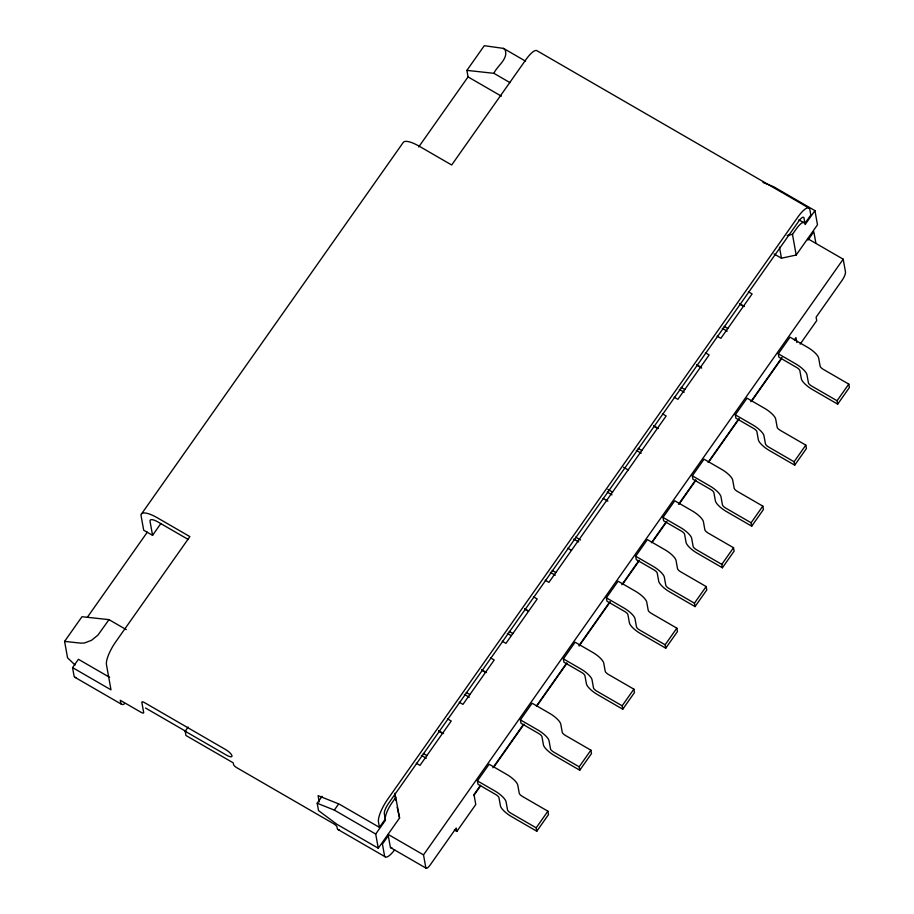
<?xml version="1.0" encoding="UTF-8"?>
<svg xmlns="http://www.w3.org/2000/svg" width="914" height="914" viewBox="0 0 914 914"><rect width="100%" height="100%" fill="white"/><g stroke="black" fill="none" stroke-linecap="round" stroke-linejoin="round"><path stroke-width="1.37" d="M141.339 514.182L403.154 142.573A21.319 6.341 35.2 0 1 419.16 146.183L451.676 165L525.927 59.616A19.183 5.278 -59.9 0 1 537.135 50.818L809.141 208.186M75.062 665.026L67.556 657.817L64.597 641.388L81.986 616.71L109.006 619.646L126.281 629.643M418.715 146.937L468.059 76.902L466.894 70.378L484.283 45.7L503.511 48.396L525.55 61.158M87.276 617.384L147.314 532.165M109.634 677.343L78.41 659.28L72.549 667.597L110.982 689.83L106.447 664.615A19.183 5.278 -59.9 0 1 115.621 641.994L189.872 536.609L157.345 517.792A21.319 6.341 35.2 0 0 141.133 516.033L143.681 530.2L152.558 535.33L160.761 523.676M109.006 619.646L97.912 635.139L91.503 640.314L84.488 642.976L80.809 643.148L64.597 641.388M466.894 70.378L493.903 73.314C497.01 65.934 508.253 59.33 505.282 50.167L503.511 48.396M339.105 829.741A17.766 4.89 -59.9 0 1 337.163 828.05L336.958 826.919A3.553 1.051 35.2 0 0 333.747 823.788L236.772 767.691A3.553 1.051 35.2 0 1 233.561 764.561L233.253 762.859L185.953 735.496L185.188 731.246L188.113 727.076M394.939 793.272L399.567 817.984L378.27 848.215L336.878 824.268L318.518 810.604L317.192 803.235L322.082 796.311M317.192 803.235L334.33 810.101L338.397 804.32M395.842 797.305L392.129 802.572A14.201 3.907 -59.9 0 0 385.331 819.332L385.491 820.178L375.711 834.048L378.27 848.215M787.114 235.504L792.472 234.338L796.174 229.071A14.213 3.907 -59.9 0 1 805.017 223.644L805.165 224.501L814.934 210.631L773.541 186.685L763.007 182.457M319.203 801.829L318.083 795.637L339.163 804.08L379.424 827.364L385.285 819.047L384.314 813.666A8.523 2.342 -59.9 0 1 388.393 803.612L798.699 221.234A8.523 2.342 -59.9 0 1 803.989 217.978L804.96 223.359L798.859 219.828M804.96 223.359L810.821 215.041L809.861 209.66A19.183 5.278 -59.9 0 0 797.933 216.984L387.627 799.362A19.183 5.278 -59.9 0 0 378.453 821.983L379.424 827.364M774.055 253.932L781.459 258.216L796.185 255.029L817.482 224.798L814.934 210.631M807.976 240.085L813.837 231.756L815.871 243.09M454.361 830.003L456.817 831.432L456.212 828.027L430.22 864.918A7.106 1.954 -59.9 0 1 425.81 867.626L423.513 854.876L843.199 259.188L807.713 238.668M477.405 780.876L489.127 764.23L506.87 774.501A12.076 3.587 35.2 0 1 517.781 785.126L519.266 793.352A3.553 1.051 35.2 0 0 522.477 796.471L547.897 811.186L548.514 814.58L536.792 831.226L511.36 816.51A12.076 3.587 35.2 0 1 500.449 805.885L498.964 797.659A3.553 1.051 35.2 0 0 495.754 794.54L478.022 784.269L477.405 780.876L495.148 791.136A12.076 3.587 35.2 0 1 506.059 801.772L507.544 809.987A3.553 1.051 35.2 0 0 510.755 813.117L536.175 827.821L536.792 831.226M520.386 719.866L532.108 703.22L549.851 713.491A12.076 3.587 35.2 0 1 560.773 724.116L562.247 732.331A3.553 1.051 35.2 0 0 565.458 735.462L590.89 750.177L591.495 753.57L579.773 770.216L554.352 755.501A12.076 3.587 35.2 0 1 543.43 744.864L541.956 736.65A3.553 1.051 35.2 0 0 538.734 733.531L521.003 723.26L520.386 719.866L538.129 730.126A12.076 3.587 35.2 0 1 549.051 740.763L550.525 748.977A3.553 1.051 35.2 0 0 553.735 752.108L579.168 766.812L579.773 770.216M563.378 658.857L575.1 642.211L592.832 652.47A12.076 3.587 35.2 0 1 603.754 663.107L605.228 671.322A3.553 1.051 35.2 0 0 608.45 674.452L633.87 689.167L634.487 692.561L622.754 709.207L597.333 694.491A12.076 3.587 35.2 0 1 586.411 683.855L584.937 675.64A3.553 1.051 35.2 0 0 581.727 672.51L563.984 662.25L563.378 658.857L581.11 669.117A12.076 3.587 35.2 0 1 592.032 679.753L593.506 687.968A3.553 1.051 35.2 0 0 596.716 691.087L622.148 705.802L622.754 709.207M606.359 597.836L618.081 581.201L635.824 591.461A12.076 3.587 35.2 0 1 646.735 602.098L648.22 610.312A3.553 1.051 35.2 0 0 651.431 613.443L676.851 628.146L677.468 631.551L665.746 648.186L640.314 633.482A12.076 3.587 35.2 0 1 629.403 622.845L627.918 614.631A3.553 1.051 35.2 0 0 624.708 611.5L606.965 601.241L606.359 597.836L624.102 608.107A12.076 3.587 35.2 0 1 635.013 618.732L636.498 626.958A3.553 1.051 35.2 0 0 639.709 630.077L665.129 644.793L665.746 648.186M635.664 556.238L647.386 539.603L665.129 549.862A12.076 3.587 35.2 0 1 676.052 560.499L677.525 568.714A3.553 1.051 35.2 0 0 680.736 571.844L706.168 586.559L706.773 589.953L695.051 606.599L669.619 591.884A12.076 3.587 35.2 0 1 658.708 581.247L657.223 573.032A3.553 1.051 35.2 0 0 654.013 569.902L636.281 559.642L635.664 556.238L653.407 566.509A12.076 3.587 35.2 0 1 664.318 577.134L665.803 585.36A3.553 1.051 35.2 0 0 669.014 588.479L694.434 603.194L695.051 606.599M663.016 517.415L674.738 500.781L692.481 511.04A12.076 3.587 35.2 0 1 703.403 521.677L704.877 529.892A3.553 1.051 35.2 0 0 708.087 533.022L733.519 547.726L734.125 551.131L722.403 567.765L696.982 553.061A12.076 3.587 35.2 0 1 686.06 542.425L684.586 534.21A3.553 1.051 35.2 0 0 681.364 531.08L663.633 520.82L663.016 517.415L680.759 527.686A12.076 3.587 35.2 0 1 691.681 538.312L693.155 546.526A3.553 1.051 35.2 0 0 696.365 549.657L721.797 564.372L722.403 567.765M692.321 475.817L704.043 459.182L721.786 469.442A12.076 3.587 35.2 0 1 732.708 480.079L734.182 488.293A3.553 1.051 35.2 0 0 737.392 491.424L762.824 506.128L763.43 509.532L751.708 526.167L726.287 511.463A12.076 3.587 35.2 0 1 715.365 500.826L713.891 492.612A3.553 1.051 35.2 0 0 710.681 489.481L692.938 479.222L692.321 475.817L710.064 486.088A12.076 3.587 35.2 0 1 720.986 496.713L722.46 504.928A3.553 1.051 35.2 0 0 725.67 508.058L751.102 522.774L751.708 526.167M735.313 414.807L747.035 398.173L764.767 408.432A12.076 3.587 35.2 0 1 775.689 419.069L777.174 427.284A3.553 1.051 35.2 0 0 780.385 430.414L805.805 445.118L806.422 448.523L794.7 465.157L769.268 450.453A12.076 3.587 35.2 0 1 758.346 439.817L756.872 431.602A3.553 1.051 35.2 0 0 753.662 428.472L735.919 418.212L735.313 414.807L753.045 425.067A12.076 3.587 35.2 0 1 763.967 435.704L765.452 443.918A3.553 1.051 35.2 0 0 768.663 447.049L794.083 461.764L794.7 465.157M778.294 353.798L790.016 337.163L807.759 347.423A12.076 3.587 35.2 0 1 818.67 358.06L820.155 366.274A3.553 1.051 35.2 0 0 823.365 369.405L848.786 384.108L849.403 387.513L837.681 404.148L812.249 389.433A12.076 3.587 35.2 0 1 801.338 378.807L799.853 370.593A3.553 1.051 35.2 0 0 796.642 367.462L778.911 357.203L778.294 353.798L796.037 364.058A12.076 3.587 35.2 0 1 806.948 374.694L808.433 382.909A3.553 1.051 35.2 0 0 811.643 386.039L837.064 400.743L837.681 404.148M480.558 785.286L473.989 794.609L475.771 804.526L456.817 831.432M492.886 767.794L523.276 724.665M536.415 706.008L566.806 662.867M579.133 645.375L609.524 602.246M621.84 584.754L639.092 560.271M651.408 542.779L666.203 521.791M678.519 504.311L695.771 479.827M708.087 462.335L738.478 419.195M750.805 401.714L782.018 357.408M794.335 339.917L795.98 337.586L796.871 342.544M473.966 795.283L480.536 785.949M493.686 767.303L524.076 724.162M537.215 705.505L566.783 663.53M579.11 646.049L610.324 601.743M622.64 584.252L639.069 560.933M652.208 542.288L667.003 521.3M679.319 503.808L695.748 480.49M708.887 461.833L739.277 418.703M751.605 401.212L781.173 359.236M800.138 344.144L816.716 320.608L816.111 317.204L842.091 280.324A7.106 1.954 -59.9 0 0 845.484 271.938L843.199 259.188M536.175 827.821L547.897 811.186M579.168 766.812L590.89 750.177M622.148 705.802L633.87 689.167M665.129 644.793L676.851 628.146M694.434 603.194L706.168 586.559M721.797 564.372L733.519 547.726M751.102 522.774L762.824 506.128M794.083 461.764L805.805 445.118M837.064 400.743L848.786 384.108M493.903 73.314L509.943 82.603M468.059 76.902L501.375 96.176M748.417 291.795L752.119 293.942L720.86 338.317L717.159 336.169M739.472 303.631L744.419 306.487M739.757 304.179L743.436 306.304M724.116 326.355L727.807 328.492M722.277 328.343L727.19 331.176M705.437 352.804L709.138 354.952L677.88 399.327L674.166 397.179M696.491 364.64L701.438 367.497M696.765 365.189L701.678 368.034M681.136 387.376L684.826 389.501M679.296 389.353L684.209 392.197M662.456 413.825L666.157 415.961L548.926 582.355L545.235 580.219M653.556 425.684L658.48 428.529M653.784 426.198L657.474 428.323M638.155 448.386L641.834 450.511M636.304 450.362L641.217 453.207M623.474 467.214L628.204 469.956M607.844 489.401L612.574 492.143M607.273 492.12L612.003 494.851M603.137 498.393L607.901 501.146M575.637 537.124L580.55 539.968M573.786 539.111L578.699 541.945M567.811 548.217L571.501 550.354M552.182 570.405L555.872 572.541M550.342 572.381L555.255 575.226M533.49 596.853L537.204 598.99L505.945 643.365L502.232 641.217M524.556 608.678L528.258 610.826M524.83 609.227L528.521 611.363M509.201 631.414L512.891 633.551M507.35 633.391L511.04 635.527M490.51 657.863L494.223 660.011L462.952 704.374L459.251 702.238M481.564 669.699L486.511 672.555M481.849 670.236L485.528 672.373M466.22 692.424L469.899 694.56M464.369 694.4L469.282 697.245M188.227 539.466L158.111 522.043A10.66 3.165 35.2 0 0 150.01 521.163L152.558 535.33M447.529 718.872L451.23 721.02L419.972 765.384L416.27 763.247M438.583 730.709L443.53 733.565M438.857 731.246L442.547 733.382M423.228 753.433L426.918 755.57M421.388 755.41L426.301 758.254M388.039 834.345L423.513 854.876M334.33 810.101L375.711 834.048M390.598 847.644L426.073 868.174M145.555 708.03L186.136 731.508M185.188 731.246L226.581 755.192A7.106 2.114 35.2 0 0 231.985 755.775A7.106 2.114 35.2 0 0 225.552 749.526L144.549 702.649A3.553 1.051 35.2 0 0 141.841 702.363L143.681 712.554A3.553 1.051 35.2 0 1 140.985 712.269L120.282 700.295L120.739 702.843A17.766 4.89 -59.9 0 0 124.51 703.791M74.697 677.171L121.402 704.203M337.826 829.409L385.125 856.784M397.156 807.222L399.567 817.984M792.472 234.338L796.185 255.029M779.471 247.18L781.459 258.216M394.574 793.501L395.808 800.401M72.549 667.597L74.023 675.812A17.766 4.89 -59.9 0 0 75.976 677.503M394.654 849.814A17.766 4.89 -59.9 0 1 384.463 855.424L382.429 844.09L388.29 835.762L390.324 847.095A7.106 1.954 -59.9 0 0 391.832 847.484"/></g></svg>
